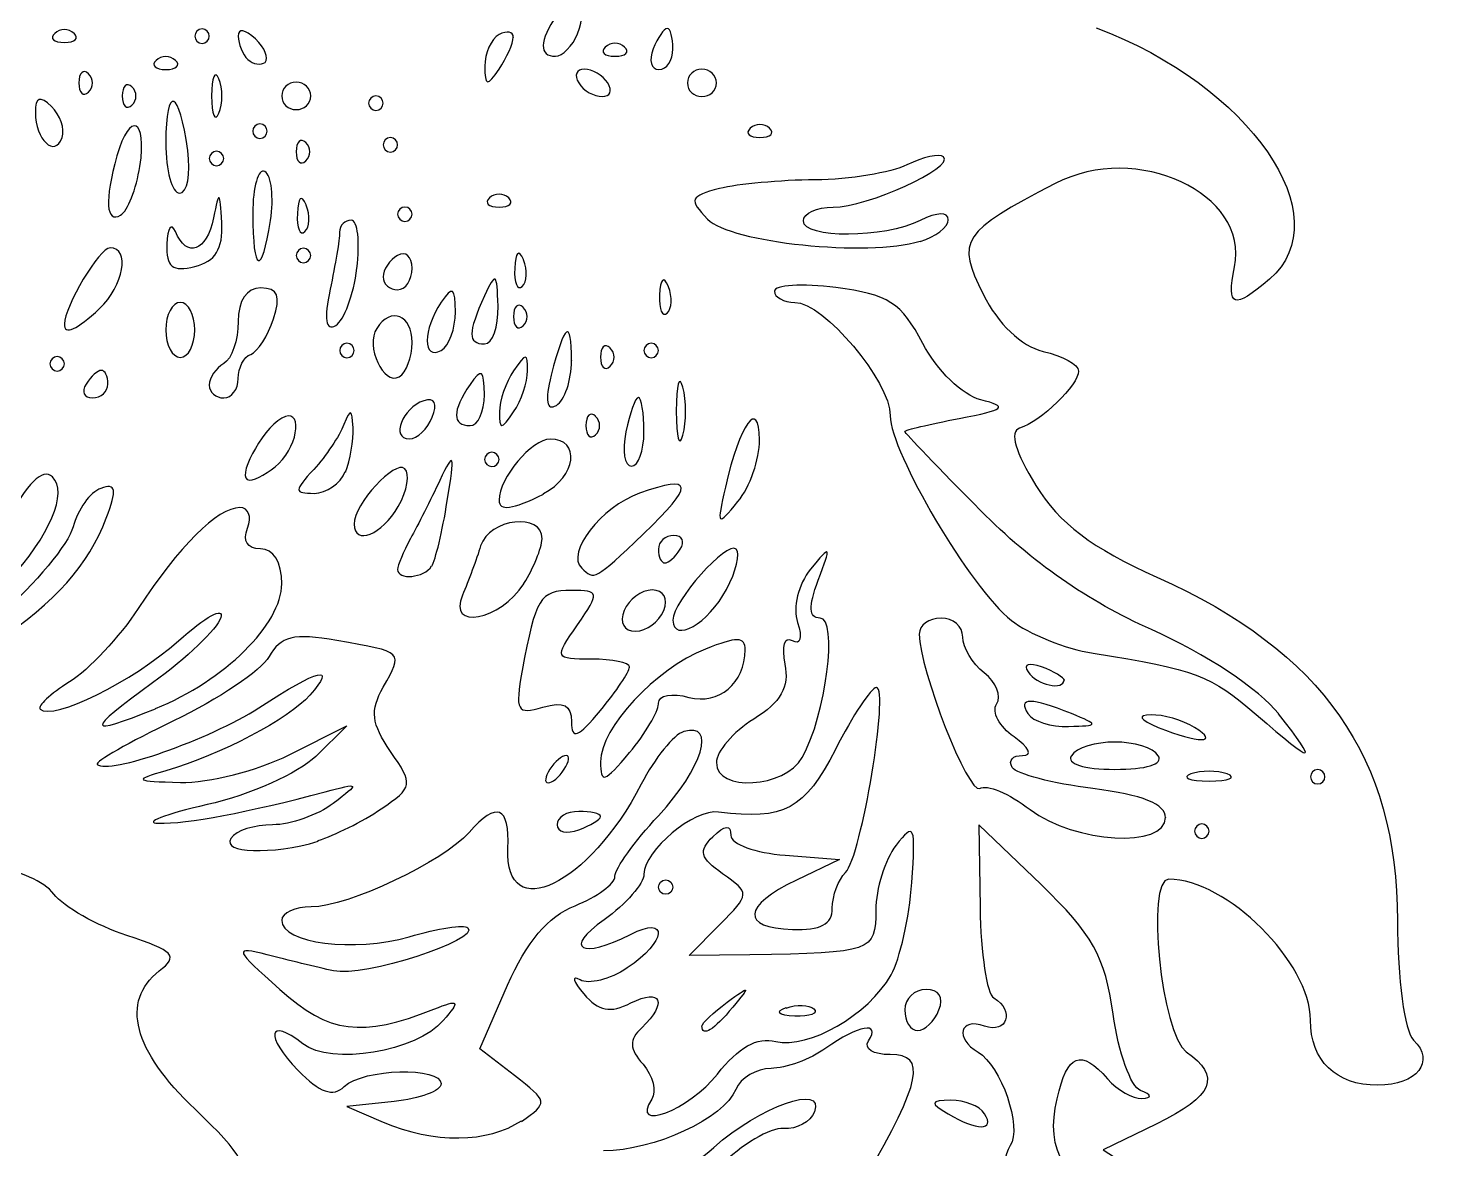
# Model space of a CAD drawing. Extents: x 2.4 to 13.2, y 1.8 to 13.4.
# Drawn here: x 9.453 to 11.417, y 5.6 to 7.164 of the extents above; entities that cross this region are included whole.
import ezdxf

# ---------------------------------------------------------------- set-up
doc = ezdxf.new("R2010")
doc.units = 0
doc.layers.add('Layer_1', color=7, linetype='CONTINUOUS')

msp = doc.modelspace()

# ---------------------------------------------------------------- linework, layer by layer
at = {"layer": 'Layer_1', "color": 7}
for points in [[(9.516553, 7.15672)], [(9.705232, 7.15262)], [(10.219187, 7.15614)], [(9.769598, 7.14874)], [(10.284867, 7.13744)], [(10.352236, 7.13494)], [(9.658089, 7.11894)], [(9.718626, 7.09314)], [(9.597403, 7.08184)], [(10.261254, 7.08744)], [(10.412894, 7.08744)], [(9.485096, 7.05438)], [(9.846769, 7.06924)], [(9.947858, 7.05914)], [(9.786112, 7.02014)], [(10.487062, 7.02414)], [(9.675182, 6.993)], [(9.968088, 7.00098)], [(9.72546, 6.9819)], [(9.608377, 6.971)], [(10.12313, 6.927)], [(9.988307, 6.9041)], [(9.846774, 6.84665)], [(9.91118, 6.82865)], [(9.988303, 6.82865)], [(9.552142, 6.77246)], [(10.108193, 6.7759)], [(9.685019, 6.7427)], [(9.907427, 6.714)], [(10.332023, 6.714)], [(9.50305, 6.6953)], [(10.149427, 6.6857)], [(9.563702, 6.6671)], [(10.366178, 6.6628)], [(10.0165, 6.6211)], [(10.311804, 6.6004)], [(10.472928, 6.58929)], [(10.109615, 6.562)], [(10.31118, 6.45811)], [(10.36235, 6.43657)], [(10.427047, 6.3806)], [(10.339337, 6.3509)], [(9.630076, 6.21407)], [(10.908185, 6.2071)], [(11.080104, 6.1879)], [(11.029567, 6.14844)], [(10.200593, 6.12954)], [(11.125605, 6.12304)], [(11.262082, 6.11904)], [(10.251143, 6.06358)], [(11.100337, 6.04318)], [(10.332005, 5.96506)], [(10.723474, 5.79363)], [(10.787003, 5.64875)]]:
    msp.add_lwpolyline(points, close=True, dxfattribs=at)
for points in [[(10.129521, 7.15114), (10.129521, 7.15094)], [(9.536743, 7.10014), (9.536743, 7.10034)], [(9.840035, 7.0041), (9.840035, 7.0043)], [(9.840361, 6.9167), (9.840366, 6.9172)], [(9.790632, 6.89525), (9.790557, 6.89545)], [(9.722691, 6.89165), (9.722702, 6.89205)], [(10.697079, 6.86645), (10.697055, 6.86615)], [(10.143644, 6.84035), (10.143644, 6.84075)], [(10.345836, 6.80285), (10.345836, 6.80345)], [(10.048648, 6.768), (10.048648, 6.7679)], [(10.143311, 6.77395), (10.143311, 6.77425)], [(9.98829, 6.7251), (9.9883, 6.7252)], [(10.210634, 6.6998), (10.210704, 6.6997)], [(10.264628, 6.7174), (10.264628, 6.7177)], [(9.745672, 6.6748), (9.745672, 6.6751)], [(10.089087, 6.6523), (10.089087, 6.6522)], [(10.244408, 6.6219), (10.244408, 6.6221)], [(9.802292, 6.5561), (9.802289, 6.5563)], [(9.895003, 6.545), (9.895152, 6.5441)], [(10.171619, 6.51329), (10.171599, 6.51439)], [(9.96894, 6.49619), (9.96901, 6.49629)], [(10.015535, 6.41337), (10.015595, 6.41287)], [(10.144265, 6.3885), (10.144275, 6.3889)], [(10.291608, 6.27182), (10.291578, 6.2723)], [(10.898154, 6.2546), (10.898144, 6.2535)], [(10.332015, 6.22058), (10.332013, 6.22184)], [(9.81671, 6.14973), (9.897282, 6.18993), (9.853854, 6.14743)], [(11.197354, 6.2069), (11.197336, 6.20714)], [(10.532774, 6.14584), (10.532847, 6.14634)], [(10.866023, 5.96847), (10.779173, 6.05197), (10.780773, 5.93625)], [(11.0397, 6.06225), (11.039677, 6.06168)], [(9.857274, 6.02893), (9.857287, 6.02998)], [(10.508908, 6.00948), (10.584728, 6.00348), (10.524638, 5.97488)], [(10.459628, 5.87068), (10.374938, 5.86968), (10.417798, 5.91298)], [(10.131106, 5.70205), (10.082716, 5.73925), (10.121426, 5.82825)], [(10.510173, 5.79705), (10.510183, 5.79595)], [(10.392733, 5.77125), (10.392663, 5.77095)], [(10.414465, 5.70413), (10.414303, 5.70395)], [(9.96302, 5.66583), (9.89731, 5.65883), (9.94786, 5.63703)], [(10.140707, 5.63903), (10.140706, 5.63785)], [(11.026569, 5.63423), (10.952769, 5.59833), (11.043719, 5.53903)]]:
    msp.add_lwpolyline(points, dxfattribs=at)
for points in [[(10.219127, 7.15614), (10.236067, 7.19804), (10.213627, 7.21734), (10.189677, 7.18164)], [(10.189677, 7.18164), (10.165757, 7.14584), (10.165257, 7.12464), (10.188377, 7.12464)], [(9.489571, 7.15662), (9.482131, 7.14962), (9.488291, 7.14382), (9.503062, 7.14382)], [(9.516521, 7.15662), (9.509081, 7.16362), (9.49696, 7.16362), (9.489571, 7.15662)], [(9.503062, 7.14382), (9.517882, 7.14382), (9.523941, 7.14982), (9.516553, 7.15672)], [(9.695133, 7.16272), (9.689603, 7.16272), (9.685034, 7.15772), (9.685034, 7.15262)], [(9.685034, 7.15262), (9.685034, 7.14762), (9.689604, 7.14252), (9.695133, 7.14252)], [(9.705232, 7.15262), (9.705232, 7.15762), (9.700662, 7.16272), (9.695133, 7.16272)], [(9.695133, 7.14252), (9.700663, 7.14252), (9.705232, 7.14752), (9.705232, 7.15262)], [(9.769598, 7.14874), (9.755097, 7.16254), (9.745678, 7.16364), (9.745678, 7.15274)], [(9.745678, 7.15274), (9.745678, 7.14184), (9.751738, 7.12724), (9.759169, 7.12014)], [(10.109621, 7.15494), (10.098501, 7.14894), (10.089531, 7.12854), (10.089721, 7.11074)], [(10.129521, 7.15094), (10.129714, 7.15894), (10.120721, 7.16104), (10.109621, 7.15494)], [(10.109621, 7.10674), (10.120391, 7.12264), (10.129361, 7.14244), (10.129521, 7.15114)], [(10.188377, 7.12464), (10.198277, 7.12464), (10.212167, 7.13884), (10.219187, 7.15614)], [(10.344236, 7.16354), (10.339836, 7.16354), (10.331066, 7.15054), (10.324656, 7.13494)], [(10.352236, 7.13494), (10.352236, 7.15084), (10.348636, 7.16354), (10.344236, 7.16354)], [(10.942905, 7.1641), (11.15719, 7.0844), (11.284751, 6.89954), (11.184688, 6.81364)], [(9.783089, 7.11614), (9.788829, 7.12214), (9.782804, 7.13624), (9.769598, 7.14874)], [(10.257887, 7.13744), (10.250487, 7.13044), (10.256587, 7.12454), (10.271377, 7.12454)], [(10.284837, 7.13744), (10.277437, 7.14444), (10.265277, 7.14444), (10.257887, 7.13744)], [(10.271377, 7.12454), (10.286197, 7.12454), (10.292257, 7.13054), (10.284867, 7.13744)], [(10.324656, 7.13494), (10.318256, 7.11904), (10.321756, 7.10604), (10.332656, 7.10604)], [(10.332656, 7.10604), (10.343426, 7.10604), (10.352236, 7.11904), (10.352236, 7.13494)], [(9.631107, 7.11894), (9.623667, 7.11194), (9.629827, 7.10604), (9.644598, 7.10604)], [(9.658057, 7.11894), (9.650617, 7.12594), (9.638496, 7.12594), (9.631107, 7.11894)], [(9.644598, 7.10604), (9.659418, 7.10604), (9.665477, 7.11204), (9.658089, 7.11894)], [(9.759169, 7.12014), (9.766609, 7.11314), (9.777337, 7.11214), (9.783089, 7.11614)], [(9.536743, 7.10034), (9.529303, 7.10734), (9.523252, 7.10134), (9.523252, 7.08744)], [(9.536743, 7.07464), (9.544183, 7.08164), (9.544183, 7.09314), (9.536743, 7.10014)], [(9.718626, 7.09324), (9.712996, 7.10644), (9.70842, 7.09524), (9.70842, 7.06924)], [(9.718626, 7.04524), (9.724256, 7.05844), (9.724256, 7.07994), (9.718626, 7.09314)], [(10.089721, 7.11074), (10.090006, 7.08284), (10.092921, 7.08224), (10.109621, 7.10674)], [(10.228544, 7.10654), (10.217424, 7.10654), (10.213944, 7.09854), (10.220744, 7.08744)], [(10.261254, 7.08744), (10.254354, 7.09834), (10.239644, 7.10654), (10.228544, 7.10654)], [(10.392674, 7.10654), (10.381554, 7.10654), (10.372454, 7.09854), (10.372454, 7.08744)], [(10.412894, 7.08744), (10.412894, 7.09834), (10.403794, 7.10654), (10.392674, 7.10654)], [(9.523252, 7.08744), (9.523252, 7.07334), (9.529312, 7.06754), (9.536743, 7.07464)], [(9.597403, 7.08194), (9.589963, 7.08894), (9.583912, 7.08294), (9.583912, 7.06924)], [(9.597403, 7.05634), (9.604843, 7.06334), (9.604843, 7.07484), (9.597403, 7.08184)], [(9.67515, 6.993), (9.663647, 7.0792), (9.644597, 7.0859), (9.644597, 7.0039)], [(9.826549, 7.08834), (9.815429, 7.08834), (9.806329, 7.08034), (9.806329, 7.06924)], [(9.846769, 7.06924), (9.846769, 7.08014), (9.837629, 7.08834), (9.826549, 7.08834)], [(10.220744, 7.08744), (10.227644, 7.07654), (10.242354, 7.06834), (10.253454, 7.06834)], [(10.253454, 7.06834), (10.264574, 7.06834), (10.268054, 7.07634), (10.261254, 7.08744)], [(10.372454, 7.08744), (10.372454, 7.07654), (10.381554, 7.06834), (10.392674, 7.06834)], [(10.392674, 7.06834), (10.403794, 7.06834), (10.412894, 7.07634), (10.412894, 7.08744)], [(9.485107, 7.05438), (9.468586, 7.06998), (9.462612, 7.06798), (9.462612, 7.04638)], [(9.499852, 7.01108), (9.504102, 7.02328), (9.497302, 7.04268), (9.485096, 7.05438)], [(9.583912, 7.06924), (9.583912, 7.05514), (9.589972, 7.04934), (9.597403, 7.05634)], [(9.70842, 7.06924), (9.70842, 7.04284), (9.71299, 7.03204), (9.718626, 7.04524)], [(9.806329, 7.06924), (9.806329, 7.05834), (9.815469, 7.05014), (9.826549, 7.05014)], [(9.826549, 7.05014), (9.837669, 7.05014), (9.846769, 7.05814), (9.846769, 7.06924)], [(9.937758, 7.06924), (9.932258, 7.06924), (9.927658, 7.06424), (9.927658, 7.05914)], [(9.927658, 7.05914), (9.927658, 7.05414), (9.932258, 7.04904), (9.937758, 7.04904)], [(9.947858, 7.05914), (9.947858, 7.06414), (9.943258, 7.06924), (9.937758, 7.06924)], [(9.937758, 7.04904), (9.943258, 7.04904), (9.947858, 7.05404), (9.947858, 7.05914)], [(9.462612, 7.04638), (9.462612, 7.00818), (9.489817, 6.98248), (9.499852, 7.01108)], [(9.608422, 6.971), (9.61884, 7.038), (9.594432, 7.0492), (9.576455, 6.9857)], [(9.776013, 7.03024), (9.770483, 7.03024), (9.765914, 7.02524), (9.765914, 7.02014)], [(9.765914, 7.02014), (9.765914, 7.01514), (9.770484, 7.01004), (9.776013, 7.01004)], [(9.786112, 7.02014), (9.786112, 7.02514), (9.781542, 7.03024), (9.776013, 7.03024)], [(9.776013, 7.01004), (9.781543, 7.01004), (9.786112, 7.01504), (9.786112, 7.02014)], [(10.460082, 7.02414), (10.452682, 7.01714), (10.458782, 7.01124), (10.473572, 7.01124)], [(10.487032, 7.02414), (10.479632, 7.03114), (10.467472, 7.03114), (10.460082, 7.02414)], [(10.473572, 7.01124), (10.488392, 7.01124), (10.494452, 7.01724), (10.487062, 7.02414)], [(9.644597, 7.0039), (9.644597, 6.9651), (9.653207, 6.9335), (9.663871, 6.9335)], [(9.663871, 6.9335), (9.674502, 6.9335), (9.679541, 6.9603), (9.675182, 6.993)], [(9.840035, 7.0043), (9.832595, 7.0113), (9.826544, 7.0053), (9.826544, 6.9914)], [(9.840035, 6.9786), (9.847475, 6.9856), (9.847475, 6.9971), (9.840035, 7.0041)], [(9.957988, 7.01108), (9.952488, 7.01108), (9.947888, 7.00608), (9.947888, 7.00098)], [(9.947888, 7.00098), (9.947888, 6.99598), (9.952488, 6.99088), (9.957988, 6.99088)], [(9.968088, 7.00098), (9.968088, 7.00598), (9.963488, 7.01108), (9.957988, 7.01108)], [(9.957988, 6.99088), (9.963488, 6.99088), (9.968088, 6.99588), (9.968088, 7.00098)], [(11.135978, 6.83054), (11.156698, 6.93331), (10.999786, 7.00626), (10.885456, 6.94698)], [(9.576455, 6.9857), (9.558925, 6.9236), (9.560976, 6.8906), (9.581555, 6.9028)], [(9.71536, 6.992), (9.70983, 6.992), (9.705261, 6.987), (9.705261, 6.9819)], [(9.705261, 6.9819), (9.705261, 6.9769), (9.709831, 6.9718), (9.71536, 6.9718)], [(9.72546, 6.9819), (9.72546, 6.9869), (9.72089, 6.992), (9.71536, 6.992)], [(9.71536, 6.9718), (9.72089, 6.9718), (9.72546, 6.9768), (9.72546, 6.9819)], [(9.826544, 6.9914), (9.826544, 6.9773), (9.832604, 6.9716), (9.840035, 6.9786)], [(10.575665, 6.91395), (10.623215, 6.91395), (10.745318, 6.96945), (10.729917, 6.98405)], [(10.729917, 6.98405), (10.724317, 6.98905), (10.701297, 6.98434), (10.678827, 6.97315)], [(9.581555, 6.9028), (9.591335, 6.9088), (9.603455, 6.9392), (9.608377, 6.971)], [(9.782797, 6.96365), (9.773547, 6.96865), (9.765957, 6.94285), (9.765957, 6.90535)], [(9.790557, 6.89545), (9.795557, 6.92755), (9.792147, 6.95825), (9.782797, 6.96365)], [(10.678827, 6.97315), (10.656367, 6.96225), (10.598707, 6.95225), (10.550726, 6.95215)], [(9.722702, 6.89205), (9.720152, 6.93725), (9.718982, 6.93805), (9.711167, 6.89905)], [(10.417166, 6.94005), (10.375806, 6.92915), (10.374046, 6.92495), (10.400706, 6.89725)], [(10.550726, 6.95215), (10.502736, 6.95201), (10.442631, 6.94615), (10.417166, 6.94005)], [(10.885456, 6.94698), (10.754679, 6.87918), (10.747346, 6.86788), (10.78512, 6.79243)], [(9.840366, 6.9172), (9.833886, 6.9325), (9.829118, 6.9281), (9.82814, 6.9051)], [(9.838771, 6.8799), (9.845471, 6.8859), (9.846211, 6.9028), (9.840361, 6.9167)], [(10.09615, 6.927), (10.08875, 6.92), (10.09485, 6.9141), (10.10964, 6.9141)], [(10.1231, 6.927), (10.1157, 6.934), (10.10355, 6.934), (10.09615, 6.927)], [(10.10964, 6.9141), (10.12446, 6.9141), (10.13052, 6.9201), (10.12313, 6.927)], [(9.711167, 6.89905), (9.701597, 6.85185), (9.674076, 6.84195), (9.657948, 6.87995)], [(9.765957, 6.90535), (9.765957, 6.82175), (9.778438, 6.81675), (9.790632, 6.89525)], [(9.82814, 6.9051), (9.827193, 6.8849), (9.83207, 6.8735), (9.838771, 6.8799)], [(9.903342, 6.89585), (9.894442, 6.89585), (9.887162, 6.88885), (9.887162, 6.87905)], [(9.911242, 6.82855), (9.915842, 6.86565), (9.91219, 6.89585), (9.903342, 6.89585)], [(9.978207, 6.9142), (9.972707, 6.9142), (9.968107, 6.9092), (9.968107, 6.9041)], [(9.968107, 6.9041), (9.968107, 6.8991), (9.972707, 6.894), (9.978207, 6.894)], [(9.988307, 6.9041), (9.988307, 6.9091), (9.983707, 6.9142), (9.978207, 6.9142)], [(9.978207, 6.894), (9.983707, 6.894), (9.988307, 6.899), (9.988307, 6.9041)], [(10.400706, 6.89725), (10.432146, 6.86445), (10.624137, 6.84445), (10.697079, 6.86645)], [(10.534225, 6.89485), (10.534225, 6.90575), (10.552865, 6.91395), (10.575665, 6.91395)], [(10.697305, 6.89555), (10.647325, 6.87015), (10.534225, 6.86975), (10.534225, 6.89485)], [(10.697055, 6.86615), (10.718695, 6.87215), (10.736415, 6.88645), (10.736415, 6.89655)], [(10.736415, 6.89655), (10.736415, 6.90745), (10.721565, 6.90745), (10.697305, 6.89555)], [(9.657948, 6.87995), (9.652318, 6.89315), (9.647051, 6.88495), (9.646169, 6.86255)], [(9.685015, 6.83115), (9.71357, 6.83815), (9.724647, 6.85595), (9.722691, 6.89165)], [(9.887162, 6.87905), (9.887162, 6.86895), (9.881212, 6.83395), (9.873894, 6.79935)], [(9.56694, 6.85735), (9.552248, 6.85735), (9.503037, 6.77545), (9.503037, 6.75096)], [(9.552152, 6.77245), (9.58599, 6.80455), (9.595208, 6.85735), (9.56694, 6.85735)], [(9.646169, 6.86255), (9.644889, 6.83035), (9.653509, 6.82345), (9.685015, 6.83115)], [(9.836674, 6.85675), (9.831144, 6.85675), (9.826575, 6.85175), (9.826575, 6.84665)], [(9.846774, 6.84665), (9.846774, 6.85165), (9.842204, 6.85675), (9.836674, 6.85675)], [(10.143644, 6.84075), (10.137144, 6.85605), (10.132394, 6.85165), (10.131414, 6.82865)], [(9.826575, 6.84665), (9.826575, 6.84165), (9.831145, 6.83655), (9.836674, 6.83655)], [(9.836674, 6.83655), (9.842204, 6.83655), (9.846774, 6.84155), (9.846774, 6.84665)], [(9.968083, 6.84665), (9.956963, 6.84065), (9.947863, 6.82675), (9.947863, 6.81675)], [(9.988303, 6.82865), (9.988303, 6.84515), (9.979203, 6.85325), (9.968083, 6.84665)], [(10.142044, 6.80345), (10.148744, 6.80945), (10.149444, 6.82635), (10.143644, 6.84035)], [(9.881764, 6.74895), (9.893395, 6.75595), (9.90663, 6.79165), (9.91118, 6.82865)], [(9.947863, 6.81675), (9.947863, 6.80665), (9.956963, 6.79875), (9.968083, 6.79875)], [(9.968083, 6.79875), (9.979203, 6.79875), (9.988303, 6.81225), (9.988303, 6.82865)], [(10.108193, 6.7759), (10.106893, 6.8226), (10.104793, 6.8243), (10.089393, 6.7903)], [(10.131414, 6.82865), (10.130466, 6.80835), (10.135314, 6.79705), (10.142044, 6.80345)], [(10.345836, 6.80345), (10.339336, 6.81875), (10.334586, 6.81435), (10.333606, 6.79135)], [(11.184688, 6.81364), (11.134178, 6.77034), (11.124518, 6.77354), (11.135978, 6.83054)], [(9.777363, 6.8012), (9.757239, 6.8012), (9.745672, 6.7841), (9.745672, 6.7543)], [(9.794893, 6.7581), (9.805418, 6.7902), (9.800953, 6.8012), (9.777363, 6.8012)], [(9.873894, 6.79935), (9.865074, 6.75775), (9.867724, 6.74065), (9.881764, 6.74895)], [(10.048648, 6.7679), (10.048363, 6.802), (10.044748, 6.8046), (10.028748, 6.7812)], [(10.344236, 6.76615), (10.350936, 6.77215), (10.351636, 6.78905), (10.345836, 6.80285)], [(10.579711, 6.8017), (10.532451, 6.8077), (10.493781, 6.8057), (10.493781, 6.7967)], [(10.493781, 6.7967), (10.493781, 6.7887), (10.506611, 6.7811), (10.522301, 6.7811)], [(10.700884, 6.7238), (10.670904, 6.7809), (10.652774, 6.7925), (10.579711, 6.8017)], [(9.664799, 6.7811), (9.653679, 6.7811), (9.644579, 6.7638), (9.644579, 6.7427)], [(9.685019, 6.7427), (9.685019, 6.7638), (9.675879, 6.7811), (9.664799, 6.7811)], [(10.028748, 6.7812), (10.002998, 6.7434), (10.002998, 6.699), (10.028748, 6.7141)], [(10.089393, 6.7903), (10.065663, 6.7379), (10.065663, 6.7232), (10.089393, 6.7232)], [(10.143311, 6.77425), (10.135911, 6.78125), (10.129821, 6.77525), (10.129821, 6.76135)], [(10.333606, 6.79135), (10.332659, 6.77105), (10.337506, 6.75975), (10.344236, 6.76615)], [(10.522301, 6.7811), (10.562691, 6.7811), (10.65552, 6.67096), (10.65552, 6.62296)], [(10.78512, 6.79243), (10.80584, 6.75103), (10.83834, 6.72003), (10.8687, 6.71273)], [(9.503037, 6.75096), (9.503037, 6.73466), (9.520312, 6.74296), (9.552142, 6.77246)], [(9.763202, 6.7086), (9.772872, 6.7126), (9.787122, 6.7344), (9.794893, 6.7581)], [(9.9883, 6.7252), (9.9883, 6.7638), (9.95879, 6.7755), (9.93888, 6.7449)], [(10.028748, 6.7141), (10.039868, 6.7201), (10.048838, 6.7449), (10.048648, 6.768)], [(10.089393, 6.7232), (10.100513, 6.7232), (10.108973, 6.7469), (10.108193, 6.7759)], [(10.129821, 6.76135), (10.129821, 6.74725), (10.135921, 6.74155), (10.143311, 6.74845)], [(10.143311, 6.74845), (10.150711, 6.75545), (10.150711, 6.76695), (10.143311, 6.77395)], [(10.210704, 6.6997), (10.210704, 6.7598), (10.201004, 6.7529), (10.182394, 6.6794)], [(9.644579, 6.7427), (9.644579, 6.7216), (9.653719, 6.7043), (9.664799, 6.7043)], [(9.664799, 6.7043), (9.675919, 6.7043), (9.685019, 6.7216), (9.685019, 6.7427)], [(9.745672, 6.7543), (9.745672, 6.7285), (9.736532, 6.7022), (9.725452, 6.6956)], [(9.93888, 6.7449), (9.92274, 6.7201), (9.94848, 6.6645), (9.97019, 6.6773)], [(9.897327, 6.7241), (9.891827, 6.7241), (9.887227, 6.7191), (9.887227, 6.714)], [(9.907427, 6.714), (9.907427, 6.719), (9.902827, 6.7241), (9.897327, 6.7241)], [(9.97019, 6.6773), (9.98019, 6.6833), (9.98829, 6.7046), (9.98829, 6.7251)], [(10.264628, 6.7177), (10.257228, 6.7247), (10.251138, 6.7187), (10.251138, 6.7048)], [(10.321923, 6.7241), (10.316423, 6.7241), (10.311823, 6.7191), (10.311823, 6.714)], [(10.332023, 6.714), (10.332023, 6.719), (10.327423, 6.7241), (10.321923, 6.7241)], [(10.781754, 6.6451), (10.756674, 6.6511), (10.720264, 6.6868), (10.700884, 6.7238)], [(9.49295, 6.7054), (9.48742, 6.7054), (9.482851, 6.7004), (9.482851, 6.6953)], [(9.50305, 6.6953), (9.50305, 6.7003), (9.49848, 6.7054), (9.49295, 6.7054)], [(9.745672, 6.6751), (9.745672, 6.69), (9.753542, 6.7052), (9.763202, 6.7086)], [(9.887227, 6.714), (9.887227, 6.709), (9.891827, 6.7039), (9.897327, 6.7039)], [(9.897327, 6.7039), (9.902827, 6.7039), (9.907427, 6.7089), (9.907427, 6.714)], [(10.149427, 6.6857), (10.149427, 6.7112), (10.147227, 6.7112), (10.129847, 6.6857)], [(10.189594, 6.6374), (10.201164, 6.6444), (10.210634, 6.6722), (10.210634, 6.6998)], [(10.251138, 6.7048), (10.251138, 6.6907), (10.257238, 6.685), (10.264628, 6.6919)], [(10.264628, 6.6919), (10.272028, 6.6989), (10.272028, 6.7104), (10.264628, 6.7174)], [(10.311823, 6.714), (10.311823, 6.709), (10.316423, 6.7039), (10.321923, 6.7039)], [(10.321923, 6.7039), (10.327423, 6.7039), (10.332023, 6.7089), (10.332023, 6.714)], [(10.8687, 6.71273), (10.89603, 6.70673), (10.91838, 6.69393), (10.91838, 6.68533)], [(9.482851, 6.6953), (9.482851, 6.6903), (9.487421, 6.6852), (9.49295, 6.6852)], [(9.49295, 6.6852), (9.49848, 6.6852), (9.50305, 6.6902), (9.50305, 6.6953)], [(9.554772, 6.6862), (9.549882, 6.6862), (9.540239, 6.6782), (9.533351, 6.6671)], [(9.563702, 6.6671), (9.563702, 6.678), (9.559662, 6.6862), (9.554772, 6.6862)], [(9.725452, 6.6956), (9.714332, 6.6896), (9.705232, 6.6757), (9.705232, 6.6657)], [(10.089087, 6.6522), (10.088802, 6.687), (10.085087, 6.6899), (10.069187, 6.6666)], [(10.129847, 6.6857), (10.119077, 6.6698), (10.110267, 6.644), (10.110267, 6.6282)], [(10.129847, 6.6282), (10.140617, 6.6441), (10.149427, 6.6699), (10.149427, 6.6857)], [(10.182394, 6.6794), (10.173394, 6.6439), (10.175894, 6.6293), (10.189594, 6.6374)], [(10.366178, 6.6627), (10.361078, 6.6811), (10.356978, 6.6667), (10.356978, 6.6292)], [(10.91838, 6.68533), (10.91838, 6.66573), (10.86609, 6.61513), (10.83595, 6.60553)], [(9.533351, 6.6671), (9.526441, 6.6562), (9.530481, 6.648), (9.542281, 6.648)], [(9.542281, 6.648), (9.55406, 6.648), (9.563702, 6.656), (9.563702, 6.6671)], [(9.705232, 6.6657), (9.705232, 6.6556), (9.714372, 6.6477), (9.725452, 6.6477)], [(9.725452, 6.6477), (9.736572, 6.6477), (9.745672, 6.6599), (9.745672, 6.6748)], [(10.069187, 6.6666), (10.043857, 6.6294), (10.043857, 6.6091), (10.069187, 6.6091)], [(10.366178, 6.5957), (10.371278, 6.6142), (10.371278, 6.6444), (10.366178, 6.6628)], [(10.00476, 6.6439), (9.97453, 6.6338), (9.9579, 6.5907), (9.98448, 6.5907)], [(10.01648, 6.6211), (10.02398, 6.6397), (10.01968, 6.6485), (10.00476, 6.6439)], [(10.069187, 6.6091), (10.080307, 6.6091), (10.089277, 6.6285), (10.089087, 6.6523)], [(10.304004, 6.6483), (10.299704, 6.6483), (10.291904, 6.6267), (10.286604, 6.6004)], [(10.311804, 6.6004), (10.311804, 6.6268), (10.308304, 6.6483), (10.304004, 6.6483)], [(10.472938, 6.58929), (10.472306, 6.64879), (10.445698, 6.61209), (10.425418, 6.52329)], [(10.751554, 6.619), (10.816314, 6.6315), (10.820714, 6.6352), (10.781754, 6.6451)], [(9.802289, 6.5563), (9.831482, 6.584), (9.834916, 6.6363), (9.806439, 6.6196)], [(9.905822, 6.6065), (9.904522, 6.6327), (9.902222, 6.6333), (9.893082, 6.6105)], [(9.98448, 6.5907), (9.99535, 6.5907), (10.00975, 6.6044), (10.0165, 6.6211)], [(10.110267, 6.6282), (10.110267, 6.6027), (10.112467, 6.6027), (10.129847, 6.6282)], [(10.244408, 6.6221), (10.237008, 6.6291), (10.230918, 6.6231), (10.230918, 6.6092)], [(10.244408, 6.5964), (10.251808, 6.6034), (10.251808, 6.6149), (10.244408, 6.6219)], [(10.356978, 6.6292), (10.356978, 6.5923), (10.361078, 6.5772), (10.366178, 6.5957)], [(10.65552, 6.62296), (10.65552, 6.57186), (10.767655, 6.3823), (10.824531, 6.3372)], [(9.806439, 6.6196), (9.777501, 6.6027), (9.741101, 6.5331), (9.76114, 6.5331)], [(9.893082, 6.6105), (9.886882, 6.5946), (9.868055, 6.5667), (9.85111, 6.5481)], [(9.895152, 6.5441), (9.901952, 6.5608), (9.906722, 6.5889), (9.905822, 6.6065)], [(10.230918, 6.6092), (10.230918, 6.5951), (10.237018, 6.5894), (10.244408, 6.5964)], [(10.286604, 6.6004), (10.281304, 6.574), (10.284704, 6.5525), (10.294404, 6.5525)], [(10.294404, 6.5525), (10.304004, 6.5525), (10.311804, 6.5741), (10.311804, 6.6004)], [(10.675734, 6.601), (10.675734, 6.603), (10.709844, 6.6111), (10.751554, 6.619)], [(10.781884, 6.49025), (10.723514, 6.54915), (10.675734, 6.59907), (10.675734, 6.601)], [(10.83595, 6.60553), (10.82164, 6.60053), (10.82985, 6.57203), (10.85861, 6.52573)], [(10.181099, 6.59039), (10.155219, 6.59039), (10.109629, 6.53609), (10.109629, 6.50529)], [(10.171599, 6.51439), (10.217439, 6.53769), (10.224019, 6.59039), (10.181099, 6.59039)], [(10.442918, 6.50299), (10.459758, 6.52349), (10.473278, 6.56229), (10.472928, 6.58929)], [(9.97811, 6.54889), (9.9644, 6.56199), (9.90736, 6.49959), (9.90736, 6.47169)], [(10.037335, 6.50397), (10.048135, 6.57137), (10.046935, 6.57477), (10.026915, 6.53267)], [(10.099515, 6.5721), (10.094015, 6.5721), (10.089415, 6.5671), (10.089415, 6.562)], [(10.089415, 6.562), (10.089415, 6.557), (10.094015, 6.5519), (10.099515, 6.5519)], [(10.109615, 6.562), (10.109615, 6.567), (10.105015, 6.5721), (10.099515, 6.5721)], [(10.099515, 6.5519), (10.105015, 6.5519), (10.109615, 6.5569), (10.109615, 6.562)], [(9.486341, 6.53746), (9.472531, 6.55056), (9.451418, 6.52946), (9.42145, 6.47306)], [(9.76114, 6.5331), (9.77039, 6.5331), (9.78894, 6.544), (9.802292, 6.5561)], [(9.85111, 6.5481), (9.823469, 6.5179), (9.823501, 6.5146), (9.851426, 6.5146)], [(9.851426, 6.5146), (9.868648, 6.5146), (9.888241, 6.5283), (9.895003, 6.545)], [(9.96901, 6.49629), (9.98143, 6.51839), (9.98553, 6.54209), (9.97811, 6.54889)], [(10.31115, 6.45817), (10.38275, 6.52607), (10.38122, 6.54207), (10.30575, 6.51477)], [(9.424851, 6.3923), (9.482492, 6.4549), (9.508549, 6.51639), (9.486341, 6.53746)], [(9.561377, 6.47979), (9.576792, 6.52029), (9.575187, 6.52929), (9.553937, 6.52149)], [(10.026915, 6.53267), (10.014465, 6.50627), (9.996135, 6.46967), (9.986155, 6.45147)], [(10.425418, 6.52329), (10.413028, 6.46899), (10.414008, 6.46779), (10.442918, 6.50299)], [(10.85861, 6.52573), (10.89175, 6.47243), (10.93673, 6.43833), (11.027694, 6.39759)], [(9.553937, 6.52149), (9.539054, 6.51649), (9.521683, 6.49189), (9.515304, 6.46789)], [(10.015595, 6.41287), (10.020795, 6.42087), (10.030575, 6.46187), (10.037335, 6.50397)], [(10.109629, 6.50529), (10.109629, 6.48929), (10.127639, 6.49199), (10.171619, 6.51329)], [(10.30575, 6.51477), (10.25182, 6.49537), (10.202502, 6.43167), (10.22492, 6.41031)], [(9.747825, 6.49474), (9.717176, 6.49474), (9.662394, 6.44024), (9.606159, 6.35401)], [(9.758562, 6.46604), (9.764942, 6.48194), (9.760152, 6.49474), (9.747825, 6.49474)], [(9.90736, 6.47169), (9.90736, 6.44119), (9.94678, 6.45689), (9.96894, 6.49619)], [(10.169545, 6.4513), (10.170845, 6.4882), (10.095445, 6.4797), (10.083935, 6.4412)], [(11.019817, 6.32443), (10.932067, 6.36343), (10.852566, 6.41893), (10.781884, 6.49025)], [(9.408934, 6.3079), (9.49025, 6.3624), (9.536662, 6.41478), (9.561377, 6.47979)], [(9.515304, 6.46789), (9.508924, 6.44379), (9.462819, 6.38819), (9.412843, 6.3446)], [(9.776635, 6.43724), (9.75853, 6.43724), (9.751493, 6.44804), (9.758562, 6.46604)], [(9.986155, 6.45147), (9.976155, 6.43327), (9.968015, 6.41367), (9.968015, 6.40837)], [(10.144275, 6.3889), (10.157765, 6.41), (10.169145, 6.438), (10.169545, 6.4513)], [(10.22492, 6.41031), (10.24315, 6.39301), (10.24186, 6.39231), (10.31118, 6.45811)], [(10.35345, 6.45567), (10.34167, 6.45567), (10.33203, 6.44767), (10.33203, 6.43657)], [(10.440477, 6.4367), (10.427527, 6.4489), (10.352237, 6.3644), (10.352237, 6.3377)], [(10.36235, 6.43657), (10.36925, 6.44747), (10.36525, 6.45567), (10.35345, 6.45567)], [(10.554917, 6.39324), (10.573517, 6.44264), (10.572857, 6.44354), (10.544207, 6.40864)], [(9.806327, 6.38834), (9.806327, 6.41854), (9.794984, 6.43724), (9.776635, 6.43724)], [(10.083935, 6.4412), (10.078335, 6.4228), (10.066935, 6.3919), (10.058605, 6.3726)], [(10.33203, 6.43657), (10.33203, 6.42567), (10.33603, 6.41747), (10.34093, 6.41747)], [(10.34093, 6.41747), (10.34583, 6.41747), (10.35546, 6.42547), (10.36235, 6.43657)], [(10.427047, 6.3806), (10.440377, 6.4058), (10.446447, 6.4309), (10.440477, 6.4367)], [(9.968015, 6.40837), (9.968015, 6.39307), (10.004915, 6.39617), (10.015535, 6.41337)], [(10.544207, 6.40864), (10.527177, 6.38784), (10.519117, 6.35484), (10.526037, 6.33434)], [(9.63006, 6.2141), (9.726334, 6.253), (9.806327, 6.33199), (9.806327, 6.38834)], [(10.058605, 6.3726), (10.037245, 6.3232), (10.111295, 6.3369), (10.144265, 6.3885)], [(10.557517, 6.34054), (10.541847, 6.34054), (10.541127, 6.35624), (10.554917, 6.39324)], [(11.027694, 6.39759), (11.259507, 6.29374), (11.363212, 6.14545), (11.363212, 5.918)], [(10.210558, 6.379), (10.166668, 6.379), (10.160498, 6.3689), (10.141958, 6.26752)], [(10.218958, 6.3311), (10.250578, 6.3769), (10.250198, 6.379), (10.210558, 6.379)], [(10.323437, 6.3797), (10.308307, 6.3797), (10.290677, 6.3667), (10.284267, 6.3509)], [(10.339327, 6.3509), (10.346127, 6.3678), (10.339612, 6.3797), (10.323437, 6.3797)], [(10.352237, 6.3377), (10.352237, 6.3048), (10.401977, 6.3327), (10.427047, 6.3806)], [(9.606159, 6.35401), (9.580283, 6.31431), (9.537121, 6.26821), (9.510225, 6.25137)], [(9.662317, 6.30887), (9.699876, 6.34247), (9.726464, 6.35707), (9.721383, 6.34117)], [(10.284267, 6.3509), (10.277467, 6.334), (10.283982, 6.3222), (10.300157, 6.3222)], [(10.300157, 6.3222), (10.315287, 6.3222), (10.332927, 6.3352), (10.339337, 6.3509)], [(9.721383, 6.34117), (9.716283, 6.32527), (9.67349, 6.28437), (9.626246, 6.25007)], [(10.238698, 6.2832), (10.186948, 6.2832), (10.186528, 6.2842), (10.218958, 6.3311)], [(10.526037, 6.33434), (10.533237, 6.31284), (10.530337, 6.30214), (10.518937, 6.30884)], [(10.532847, 6.14634), (10.565817, 6.20474), (10.583047, 6.34054), (10.557517, 6.34054)], [(10.726313, 6.34048), (10.709633, 6.34048), (10.695983, 6.33038), (10.695983, 6.31818)], [(10.756643, 6.31408), (10.756643, 6.32868), (10.742993, 6.34048), (10.726313, 6.34048)], [(10.824531, 6.3372), (10.848351, 6.3184), (10.899661, 6.2977), (10.938586, 6.2915)], [(9.469274, 6.21347), (9.48706, 6.19667), (9.598348, 6.25167), (9.662317, 6.30887)], [(9.88322, 6.30908), (9.82273, 6.31998), (9.804711, 6.31508), (9.788626, 6.28668)], [(9.94804, 6.24418), (9.97606, 6.29378), (9.97685, 6.29308), (9.88322, 6.30908)], [(10.453023, 6.29624), (10.453308, 6.31454), (10.440833, 6.31484), (10.397733, 6.29724)], [(10.518937, 6.30884), (10.507787, 6.31484), (10.503267, 6.30184), (10.508417, 6.27614)], [(10.695983, 6.31818), (10.695983, 6.26858), (10.764623, 6.09358), (10.780453, 6.10285)], [(10.786753, 6.26398), (10.770203, 6.27708), (10.756643, 6.29948), (10.756643, 6.31408)], [(11.197336, 6.20714), (11.171206, 6.24064), (11.095087, 6.29094), (11.019817, 6.32443)], [(9.788626, 6.28668), (9.777697, 6.26738), (9.717781, 6.22708), (9.655476, 6.19708)], [(10.397733, 6.29724), (10.327813, 6.26954), (10.251378, 6.18757), (10.251245, 6.14008)], [(10.374523, 6.22984), (10.416873, 6.21894), (10.452403, 6.24944), (10.453023, 6.29624)], [(10.938586, 6.2915), (11.082898, 6.2684), (11.102046, 6.2611), (11.166204, 6.2059)], [(9.774475, 6.21538), (9.859587, 6.27028), (9.88327, 6.27598), (9.845639, 6.23308)], [(10.141958, 6.26752), (10.131538, 6.21062), (10.134658, 6.20532), (10.170548, 6.21612)], [(10.291578, 6.2723), (10.291578, 6.2783), (10.267788, 6.2832), (10.238698, 6.2832)], [(10.251168, 6.21172), (10.273408, 6.23842), (10.291608, 6.26562), (10.291608, 6.27182)], [(10.508417, 6.27614), (10.514817, 6.24424), (10.502817, 6.22294), (10.465067, 6.19954)], [(10.866774, 6.2725), (10.848764, 6.2785), (10.840644, 6.2765), (10.847754, 6.2655)], [(10.898144, 6.2535), (10.898144, 6.2575), (10.884024, 6.2662), (10.866774, 6.2725)], [(9.510225, 6.25137), (9.483339, 6.23467), (9.464905, 6.21757), (9.469274, 6.21347)], [(9.626246, 6.25007), (9.531747, 6.18157), (9.53247, 6.17467), (9.630076, 6.21407)], [(10.803883, 6.22048), (10.810983, 6.23138), (10.803251, 6.25108), (10.786753, 6.26398)], [(10.847754, 6.2655), (10.859624, 6.2472), (10.898154, 6.2385), (10.898154, 6.2546)], [(9.845639, 6.23308), (9.816255, 6.19948), (9.721546, 6.14978), (9.644689, 6.12753)], [(9.95825, 6.15438), (9.93146, 6.19328), (9.92941, 6.21118), (9.94804, 6.24418)], [(10.332013, 6.22184), (10.332013, 6.23274), (10.351163, 6.23624), (10.374523, 6.22984)], [(10.636068, 6.24343), (10.628968, 6.24343), (10.603238, 6.20453), (10.578938, 6.15713)], [(10.593088, 5.98548), (10.615228, 6.00738), (10.654558, 6.24343), (10.636068, 6.24343)], [(10.908255, 6.2071), (10.852605, 6.2298), (10.832815, 6.2298), (10.847595, 6.2071)], [(9.549012, 6.13628), (9.564555, 6.12148), (9.705588, 6.17098), (9.774475, 6.21538)], [(10.170548, 6.21612), (10.199928, 6.22412), (10.210728, 6.22012), (10.210728, 6.19562)], [(10.210728, 6.19562), (10.210728, 6.17022), (10.219728, 6.17382), (10.251168, 6.21172)], [(10.291575, 6.15268), (10.313815, 6.17948), (10.332015, 6.21008), (10.332015, 6.22058)], [(10.828173, 6.17468), (10.807663, 6.18898), (10.796733, 6.20948), (10.803883, 6.22048)], [(9.655476, 6.19708), (9.593168, 6.16718), (9.545255, 6.13978), (9.549012, 6.13628)], [(10.331996, 6.06472), (10.393756, 6.13142), (10.413146, 6.19576), (10.367376, 6.18213)], [(10.465067, 6.19954), (10.436357, 6.18164), (10.412817, 6.15424), (10.412817, 6.13884)], [(10.847595, 6.2071), (10.854495, 6.1962), (10.880025, 6.1885), (10.904385, 6.1893)], [(10.904385, 6.1893), (10.947085, 6.1903), (10.947235, 6.1913), (10.908185, 6.2071)], [(11.019454, 6.2054), (10.999454, 6.20471), (11.002904, 6.1994), (11.029554, 6.1879)], [(11.080114, 6.1879), (11.063434, 6.198), (11.036134, 6.206), (11.019454, 6.2054)], [(11.029554, 6.1879), (11.085134, 6.1652), (11.117054, 6.1652), (11.080104, 6.1879)], [(11.166204, 6.2059), (11.249264, 6.1342), (11.253864, 6.1343), (11.197354, 6.2069)], [(10.367376, 6.18213), (10.353466, 6.17813), (10.326766, 6.14493), (10.308026, 6.10863)], [(10.840173, 6.14878), (10.854453, 6.14878), (10.849173, 6.15968), (10.828173, 6.17468)], [(9.665069, 6.11123), (9.704159, 6.11023), (9.772393, 6.12753), (9.81671, 6.14973)], [(9.94495, 6.07408), (9.98979, 6.10448), (9.99036, 6.10788), (9.95825, 6.15438)], [(10.203193, 6.14864), (10.197693, 6.14864), (10.187463, 6.14064), (10.180573, 6.12954)], [(10.200593, 6.12954), (10.207493, 6.14044), (10.208593, 6.14864), (10.203193, 6.14864)], [(10.251245, 6.14008), (10.251164, 6.10888), (10.256645, 6.11068), (10.291575, 6.15268)], [(10.578938, 6.15713), (10.535978, 6.07323), (10.507368, 6.05793), (10.415968, 6.06983)], [(10.825733, 6.13208), (10.819733, 6.14218), (10.826365, 6.14878), (10.840173, 6.14878)], [(10.908257, 6.14844), (10.900857, 6.13754), (10.925287, 6.12934), (10.968907, 6.12934)], [(10.968907, 6.16754), (10.942407, 6.16754), (10.915127, 6.15954), (10.908257, 6.14844)], [(11.029567, 6.14844), (11.022667, 6.15934), (10.995397, 6.16754), (10.968907, 6.16754)], [(10.968907, 6.12934), (11.012527, 6.12934), (11.037017, 6.13634), (11.029567, 6.14844)], [(9.853854, 6.14743), (9.829966, 6.12403), (9.761726, 6.09373), (9.702214, 6.08013)], [(10.180573, 6.12954), (10.173673, 6.11864), (10.172573, 6.11044), (10.177973, 6.11044)], [(10.177973, 6.11044), (10.183473, 6.11044), (10.193703, 6.11844), (10.200593, 6.12954)], [(10.412817, 6.13884), (10.412817, 6.09724), (10.508377, 6.10334), (10.532774, 6.14584)], [(10.938129, 6.10258), (10.882279, 6.10958), (10.831702, 6.12288), (10.825733, 6.13208)], [(11.251982, 6.12914), (11.246482, 6.12914), (11.241882, 6.12414), (11.241882, 6.11904)], [(11.262082, 6.11904), (11.262082, 6.12404), (11.257482, 6.12914), (11.251982, 6.12914)], [(9.644689, 6.12753), (9.598784, 6.11423), (9.600698, 6.11273), (9.665069, 6.11123)], [(9.866958, 6.09803), (9.915489, 6.11103), (9.915935, 6.11043), (9.878269, 6.08183)], [(11.075055, 6.12304), (11.061145, 6.11804), (11.072455, 6.11294), (11.100325, 6.11294)], [(11.125605, 6.12304), (11.111705, 6.12804), (11.088945, 6.12804), (11.075055, 6.12304)], [(11.100325, 6.11294), (11.128125, 6.11294), (11.139505, 6.11794), (11.125605, 6.12304)], [(11.241882, 6.11904), (11.241882, 6.11404), (11.246482, 6.10894), (11.251982, 6.10894)], [(11.251982, 6.10894), (11.257482, 6.10894), (11.262082, 6.11394), (11.262082, 6.11904)], [(9.634441, 6.05413), (9.673297, 6.05313), (9.760068, 6.06943), (9.866958, 6.09803)], [(10.308026, 6.10863), (10.235136, 5.96753), (10.117366, 5.91089), (10.121886, 6.01923)], [(10.780453, 6.10285), (10.789853, 6.10885), (10.821353, 6.09585), (10.850543, 6.07315)], [(11.039677, 6.06168), (11.039677, 6.08088), (11.007727, 6.09378), (10.938129, 6.10258)], [(9.702214, 6.08013), (9.642702, 6.06643), (9.612191, 6.05473), (9.634441, 6.05413)], [(9.878269, 6.08183), (9.856688, 6.06553), (9.818555, 6.05203), (9.793529, 6.05203)], [(9.857287, 6.02998), (9.87975, 6.03698), (9.919202, 6.05668), (9.94495, 6.07408)], [(10.121886, 6.01923), (10.124486, 6.07823), (10.106636, 6.08553), (10.067926, 6.04143)], [(10.220813, 6.07068), (10.204133, 6.07068), (10.190483, 6.06268), (10.190483, 6.05208)], [(10.251143, 6.06368), (10.251143, 6.06768), (10.237493, 6.07068), (10.220813, 6.07068)], [(10.415968, 6.06983), (10.382068, 6.07483), (10.311795, 6.01573), (10.311795, 5.98313)], [(10.850543, 6.07315), (10.913303, 6.02625), (11.0397, 6.01865), (11.0397, 6.06225)], [(9.793529, 6.05203), (9.768504, 6.05203), (9.742415, 6.04403), (9.735548, 6.03293)], [(10.190483, 6.05208), (10.190483, 6.04198), (10.204133, 6.03848), (10.220813, 6.04508)], [(10.220813, 6.04508), (10.237493, 6.05108), (10.251143, 6.05948), (10.251143, 6.06358)], [(10.271336, 5.98012), (10.271336, 5.99102), (10.298636, 6.02882), (10.331996, 6.06472)], [(10.407818, 6.03528), (10.425218, 6.05198), (10.433088, 6.05278), (10.433088, 6.03728)], [(10.685561, 5.97138), (10.691261, 6.05138), (10.689161, 6.05638), (10.663581, 6.02338)], [(11.090237, 6.05328), (11.084737, 6.05328), (11.080137, 6.04828), (11.080137, 6.04318)], [(11.100337, 6.04318), (11.100337, 6.04818), (11.095737, 6.05328), (11.090237, 6.05328)], [(9.735548, 6.03293), (9.721802, 6.01183), (9.792211, 6.01013), (9.857274, 6.02893)], [(10.067926, 6.04143), (10.032156, 6.00053), (9.898345, 5.93733), (9.847554, 5.93733)], [(10.421598, 5.98368), (10.390288, 6.00558), (10.387568, 6.01588), (10.407818, 6.03528)], [(10.433088, 6.03728), (10.433088, 6.02508), (10.467198, 6.01268), (10.508908, 6.00948)], [(11.080137, 6.04318), (11.080137, 6.03818), (11.084737, 6.03308), (11.090237, 6.03308)], [(11.090237, 6.03308), (11.095737, 6.03308), (11.100337, 6.03808), (11.100337, 6.04318)], [(10.663581, 6.02338), (10.648041, 6.00318), (10.635301, 5.96258), (10.635301, 5.93288)], [(9.488346, 5.9553), (9.474441, 5.9733), (9.438636, 5.9891), (9.408773, 5.9903)], [(10.215736, 5.93912), (10.246326, 5.95132), (10.271336, 5.96962), (10.271336, 5.98012)], [(10.311795, 5.98313), (10.311795, 5.96983), (10.286775, 5.94123), (10.256195, 5.91953)], [(10.332005, 5.96506), (10.332005, 5.97006), (10.336605, 5.97516), (10.342105, 5.97516)], [(10.342105, 5.97516), (10.347605, 5.97516), (10.352205, 5.97016), (10.352205, 5.96506)], [(10.417798, 5.91298), (10.459948, 5.95558), (10.460008, 5.95658), (10.421598, 5.98368)], [(10.524638, 5.97488), (10.449098, 5.93868), (10.446628, 5.90828), (10.519038, 5.90578)], [(10.574638, 5.93558), (10.574638, 5.95298), (10.582938, 5.97538), (10.593088, 5.98548)], [(11.043939, 5.97615), (11.011709, 5.97615), (11.033839, 5.75913), (11.068549, 5.73506)], [(11.241892, 5.77927), (11.241892, 5.85987), (11.125024, 5.97615), (11.043939, 5.97615)], [(9.590148, 5.8976), (9.54806, 5.9113), (9.502251, 5.9373), (9.488346, 5.9553)], [(10.342105, 5.95496), (10.336605, 5.95496), (10.332005, 5.95996), (10.332005, 5.96506)], [(10.352205, 5.96506), (10.352205, 5.96006), (10.347605, 5.95496), (10.342105, 5.95496)], [(10.656561, 5.84245), (10.669041, 5.86465), (10.682091, 5.92255), (10.685561, 5.97138)], [(10.966464, 5.78769), (10.955254, 5.86779), (10.937594, 5.89966), (10.866023, 5.96847)], [(9.847554, 5.93733), (9.824867, 5.93733), (9.806306, 5.92933), (9.806306, 5.91863)], [(10.121426, 5.82825), (10.147556, 5.88825), (10.178216, 5.92435), (10.215736, 5.93912)], [(10.635301, 5.93288), (10.635301, 5.87488), (10.630001, 5.87308), (10.459628, 5.87068)], [(10.519038, 5.90578), (10.558068, 5.90478), (10.574638, 5.91278), (10.574638, 5.93558)], [(10.780773, 5.93625), (10.781721, 5.87265), (10.790373, 5.81606), (10.799853, 5.81043)], [(9.806306, 5.91863), (9.806306, 5.88663), (9.907993, 5.87353), (9.984347, 5.89583)], [(9.984347, 5.89583), (10.024297, 5.90793), (10.061117, 5.91303), (10.066177, 5.90833)], [(10.256195, 5.91953), (10.198465, 5.87873), (10.224405, 5.86403), (10.292905, 5.89893)], [(10.292905, 5.89893), (10.347355, 5.92653), (10.343635, 5.88883), (10.288305, 5.85213)], [(11.363212, 5.918), (11.363212, 5.837), (11.373212, 5.76348), (11.385702, 5.75157)], [(9.635372, 5.848), (9.662481, 5.8693), (9.656411, 5.8759), (9.590148, 5.8976)], [(10.066177, 5.90833), (10.084117, 5.89123), (9.920067, 5.83843), (9.878704, 5.84813)], [(9.786087, 5.87053), (9.738694, 5.88273), (9.739789, 5.87853), (9.803713, 5.82223)], [(9.878704, 5.84813), (9.855582, 5.85313), (9.813887, 5.86353), (9.786087, 5.87053)], [(9.685412, 5.65501), (9.598971, 5.73691), (9.581239, 5.80538), (9.635372, 5.848)], [(10.222595, 5.83553), (10.210495, 5.84253), (10.212895, 5.83353), (10.227995, 5.81593)], [(10.288305, 5.85213), (10.264255, 5.83613), (10.234685, 5.82863), (10.222595, 5.83553)], [(10.495743, 5.74975), (10.541593, 5.73885), (10.624962, 5.78645), (10.656561, 5.84245)], [(9.803713, 5.82223), (9.872899, 5.76043), (9.917101, 5.75473), (10.018586, 5.79463)], [(10.227995, 5.81593), (10.248815, 5.79163), (10.264595, 5.78863), (10.293705, 5.80333)], [(10.293705, 5.80333), (10.336045, 5.82493), (10.345265, 5.80331), (10.308625, 5.76863)], [(10.428043, 5.80445), (10.460103, 5.82835), (10.460813, 5.82755), (10.435743, 5.79745)], [(10.705434, 5.82223), (10.689094, 5.82223), (10.675734, 5.80923), (10.675734, 5.79363)], [(10.723474, 5.79363), (10.730574, 5.81113), (10.723518, 5.82223), (10.705434, 5.82223)], [(10.018586, 5.79463), (10.054366, 5.80873), (10.055876, 5.80683), (10.031726, 5.77863)], [(10.392663, 5.77095), (10.392663, 5.77495), (10.408583, 5.79005), (10.428043, 5.80445)], [(10.435743, 5.79745), (10.409333, 5.76545), (10.392733, 5.75535), (10.392733, 5.77125)], [(10.522403, 5.78485), (10.498833, 5.78585), (10.494063, 5.79085), (10.510173, 5.79705)], [(10.510183, 5.79595), (10.524783, 5.80195), (10.542213, 5.80095), (10.548933, 5.79495)], [(10.548933, 5.79495), (10.555633, 5.78895), (10.543733, 5.78405), (10.522403, 5.78485)], [(10.799853, 5.81043), (10.829733, 5.79293), (10.818743, 5.75953), (10.786873, 5.77103)], [(9.835914, 5.74633), (9.787299, 5.78463), (9.782206, 5.75723), (9.829114, 5.70923)], [(10.031726, 5.77863), (9.994607, 5.73533), (9.87496, 5.71553), (9.835914, 5.74633)], [(10.625081, 5.7503), (10.643281, 5.7782), (10.611031, 5.7727), (10.565611, 5.7402)], [(10.675734, 5.79363), (10.675734, 5.77773), (10.683834, 5.76473), (10.693774, 5.76473)], [(10.693774, 5.76473), (10.703674, 5.76473), (10.717054, 5.77773), (10.723474, 5.79363)], [(10.786873, 5.77103), (10.752463, 5.78363), (10.745223, 5.75383), (10.778073, 5.73453)], [(11.004844, 5.68093), (10.991224, 5.68593), (10.973954, 5.73423), (10.966464, 5.78769)], [(11.335722, 5.68847), (11.277372, 5.68847), (11.241892, 5.72287), (11.241892, 5.77927)], [(10.308625, 5.76863), (10.290905, 5.75183), (10.291305, 5.73943), (10.310525, 5.71773)], [(10.414303, 5.70395), (10.443493, 5.74155), (10.469703, 5.75605), (10.495743, 5.74975)], [(10.565611, 5.7402), (10.544031, 5.7247), (10.509621, 5.712), (10.489161, 5.712)], [(10.655571, 5.7312), (10.631901, 5.7312), (10.618201, 5.7392), (10.625081, 5.7503)], [(10.888264, 5.66963), (10.902824, 5.73263), (10.921474, 5.74003), (10.958774, 5.69723)], [(11.385702, 5.75157), (11.416822, 5.72197), (11.390302, 5.68847), (11.335722, 5.68847)], [(10.310525, 5.71773), (10.324365, 5.70183), (10.329795, 5.67993), (10.322625, 5.66893)], [(10.620751, 5.55859), (10.699271, 5.6949), (10.706591, 5.7312), (10.655571, 5.7312)], [(10.778073, 5.73453), (10.810243, 5.71573), (10.839863, 5.62971), (10.822963, 5.60419)], [(11.068549, 5.73506), (11.118089, 5.70066), (11.106659, 5.67326), (11.026569, 5.63423)], [(9.829114, 5.70923), (9.859699, 5.67813), (9.877878, 5.67163), (9.893602, 5.68673)], [(9.893602, 5.68673), (9.920422, 5.71213), (10.028729, 5.71443), (10.028729, 5.69073)], [(10.140706, 5.63785), (10.178526, 5.66405), (10.178276, 5.66575), (10.131106, 5.70205)], [(10.322625, 5.66893), (10.292005, 5.62193), (10.375305, 5.65393), (10.414465, 5.70413)], [(10.489161, 5.712), (10.468691, 5.712), (10.446581, 5.6988), (10.440021, 5.6826)], [(10.958774, 5.69723), (10.972614, 5.68133), (10.994204, 5.66923), (11.006744, 5.67003)], [(10.028729, 5.69073), (10.028729, 5.68063), (9.99916, 5.66963), (9.96302, 5.66583)], [(10.440021, 5.6826), (10.423691, 5.6422), (10.32607, 5.597), (10.255199, 5.597)], [(10.409119, 5.60164), (10.474159, 5.65934), (10.564479, 5.69144), (10.549696, 5.65154)], [(11.006744, 5.67003), (11.021564, 5.67103), (11.020864, 5.67503), (11.004844, 5.68093)], [(10.740253, 5.66755), (10.710773, 5.66726), (10.710243, 5.66355), (10.736453, 5.64875)], [(10.786943, 5.64875), (10.780043, 5.65965), (10.759043, 5.66775), (10.740253, 5.66755)], [(10.992947, 5.4903), (10.897157, 5.5534), (10.871528, 5.59731), (10.888264, 5.66963)], [(9.746072, 5.54123), (9.763231, 5.57163), (9.752872, 5.59103), (9.685412, 5.65501)], [(9.94786, 5.63703), (10.018059, 5.60673), (10.09475, 5.60783), (10.140707, 5.63903)], [(10.549696, 5.65154), (10.544396, 5.63724), (10.524956, 5.62674), (10.506526, 5.62824)], [(10.736453, 5.64875), (10.776053, 5.62445), (10.802823, 5.62445), (10.787003, 5.64875)], [(10.506526, 5.62824), (10.488086, 5.62924), (10.448126, 5.60594), (10.417776, 5.57544)], [(10.311919, 5.56394), (10.340599, 5.55694), (10.372589, 5.56894), (10.409119, 5.60164)], [(10.822963, 5.60419), (10.814763, 5.59189), (10.810773, 5.56659), (10.814063, 5.54829)]]:
    msp.add_open_spline(points, degree=3, dxfattribs=at)

doc.saveas('drawing.dxf')
